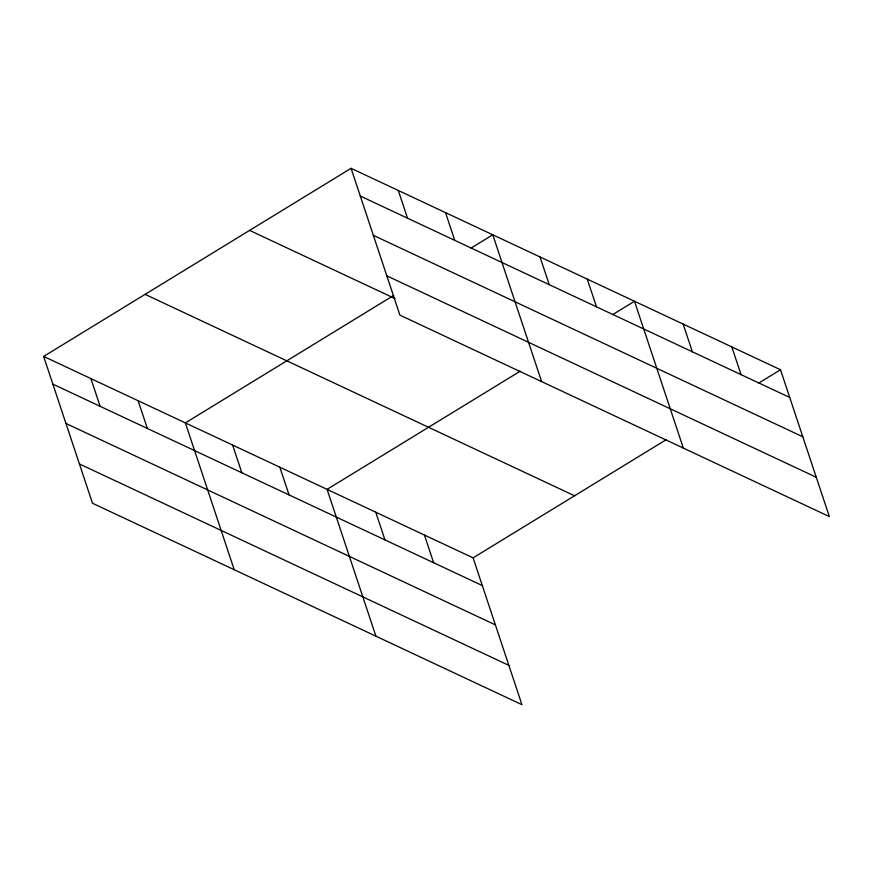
<?xml version="1.0" encoding="UTF-8"?>
<svg xmlns="http://www.w3.org/2000/svg" width="873" height="873" viewBox="0 0 873 873"><rect width="100%" height="100%" fill="white"/><g stroke="black" fill="none" stroke-linecap="round" stroke-linejoin="round"><path stroke-width="1.31" d="M43.65 356.424L473.101 557.858L521.934 704.675L92.494 503.252L43.65 356.424L351.066 168.325L780.506 369.748L829.35 516.576L399.899 315.142L351.066 168.325M393.636 295.456L185.371 422.903L234.215 569.72M470.874 248.194L492.776 234.793L541.62 381.61M520.275 371.156L327.08 489.371L375.925 636.199M612.595 314.662L634.496 301.261L683.341 448.089M473.101 557.858L666.285 439.643M758.604 383.149L780.506 369.748M360.276 196.032L789.727 397.466M373.36 235.339L802.8 436.773M386.826 275.835L816.277 477.269M249.613 230.396L394.967 298.566M145.093 294.354L574.543 495.777M52.871 384.142L482.322 585.576M65.944 423.449L495.395 624.882M79.421 463.945L508.861 665.379M731.836 346.919L741.057 374.637M683.166 324.09L692.387 351.808M587.256 279.109L596.477 306.816M540.016 256.946L549.237 284.663M445.536 212.63L454.757 240.348M398.295 190.478L407.516 218.195M424.431 535.029L433.652 562.747M375.761 512.2L384.971 539.918M279.851 467.219L289.061 494.926M232.611 445.055L241.832 472.773M138.13 400.74L147.351 428.457M90.89 378.587L100.111 406.305"/></g></svg>
